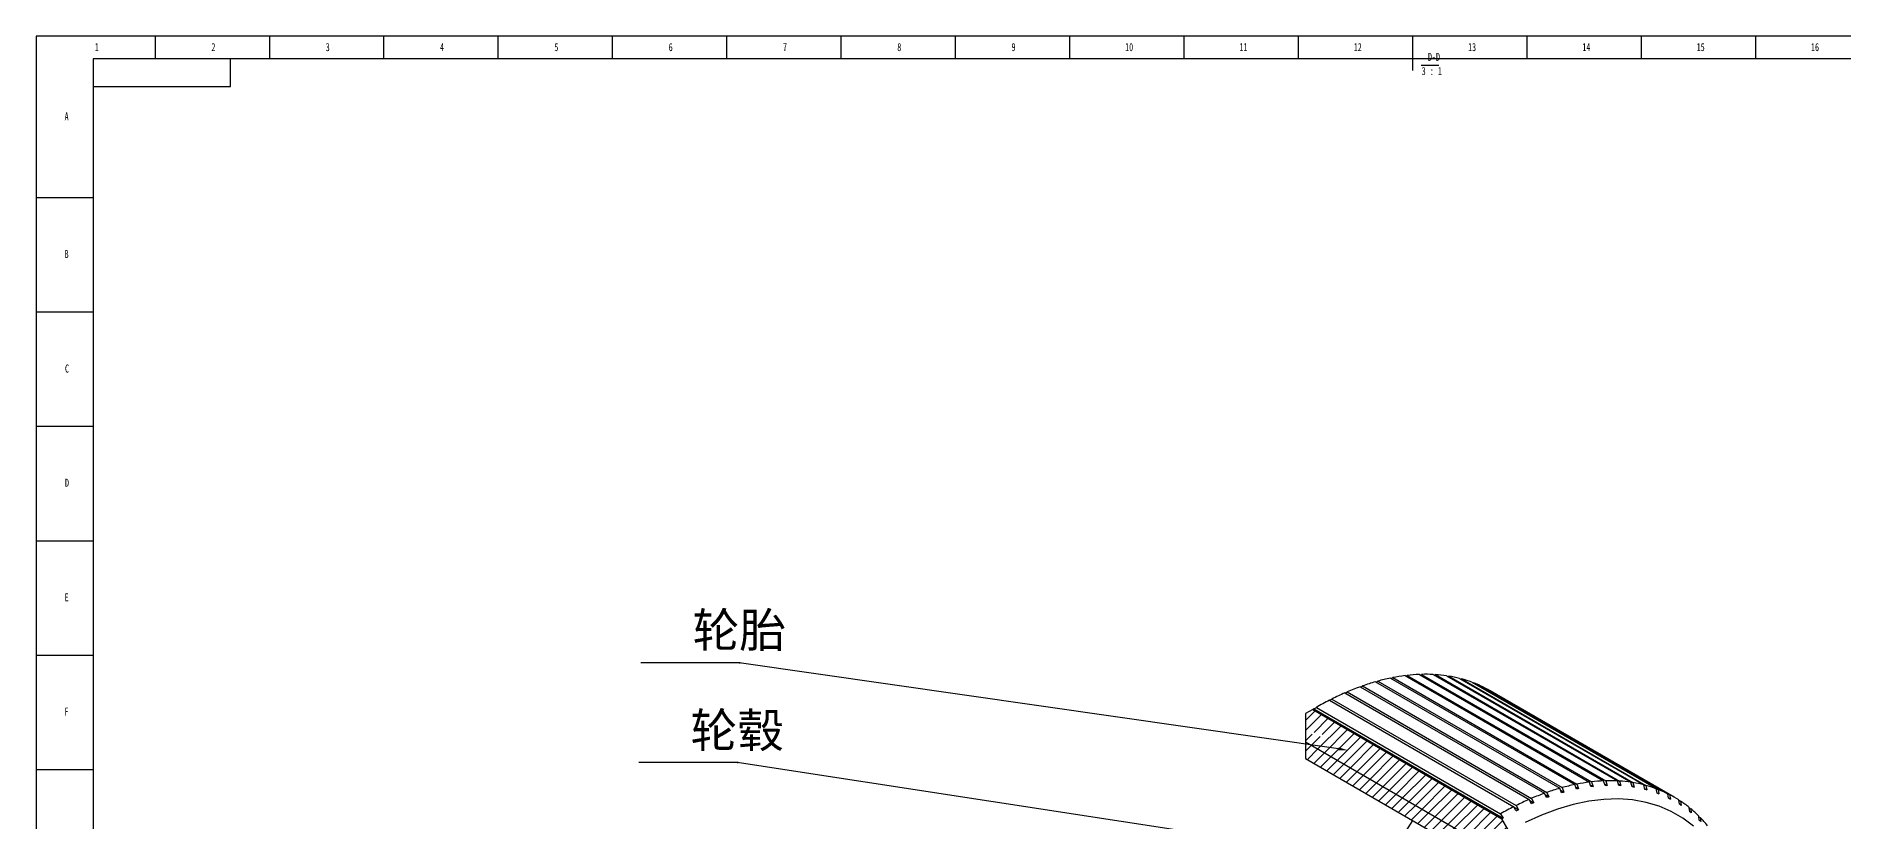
# Model space of a CAD drawing. Header units: millimetres. Extents: x 0 to 1189, y 0 to 841.
# Drawn here: x 0 to 791, y 498 to 841 of the extents above; entities that cross this region are included whole.
import ezdxf
from ezdxf import colors
from ezdxf.entities.mleader import LeaderData, LeaderLine
from ezdxf.math import Vec2, Vec3

# ---------------------------------------------------------------- set-up
doc = ezdxf.new("R2010")
doc.units = ezdxf.units.MM
doc.layers.add('10', color=7, linetype='Continuous')
doc.layers.add('5', color=7, linetype='Continuous')
doc.styles.add('SLDTEXTSTYLE5', font='TXT', dxfattribs={"width": 0.7})
doc.styles.add('SLDTEXTSTYLE6', font='TXT', dxfattribs={"width": 0.62})

# ---------------------------------------------------------------- blocks, each defined once
blk = doc.blocks.new('SW_HATCH_0')
at = {"color": 0, "linetype": 'Continuous', "lineweight": 18}
for p, q in [((-31.63, 112.05), (-27.42, 116.26)), ((-31.39, 107.81), (-24.57, 114.62)), ((-27.85, 106.85), (-21.73, 112.98)), ((-24.32, 105.89), (-18.88, 111.33)), ((-31.63, 103.07), (-28.67, 106.03)), ((-28.97, 101.24), (-25.14, 105.08)), ((-26.13, 99.6), (-16.03, 109.69)), ((-23.28, 97.95), (-13.19, 108.05)), ((-20.43, 96.31), (-10.34, 106.4)), ((-17.59, 94.67), (-7.49, 104.76)), ((-14.74, 93.02), (-4.65, 103.12)), ((-31.63, 98.58), (-28.97, 101.24)), ((-30.79, 94.94), (-26.13, 99.6)), ((-27.94, 93.29), (-23.28, 97.95)), ((-25.09, 91.65), (-20.43, 96.31)), ((-11.89, 91.38), (-1.8, 101.47)), ((-9.05, 89.74), (1.05, 99.83)), ((-6.2, 88.09), (3.89, 98.19)), ((-3.35, 86.45), (6.74, 96.54)), ((-0.51, 84.8), (9.59, 94.9)), ((-22.25, 90.01), (-17.59, 94.67)), ((-19.4, 88.36), (-14.74, 93.02)), ((-16.55, 86.72), (-11.89, 91.38)), ((-13.71, 85.08), (-9.05, 89.74)), ((-10.86, 83.43), (-6.2, 88.09)), ((2.34, 83.16), (12.43, 93.26)), ((5.19, 81.52), (15.28, 91.61)), ((8.03, 79.87), (18.13, 89.97)), ((10.88, 78.23), (20.97, 88.33)), ((-8.01, 81.79), (-3.35, 86.45)), ((-5.17, 80.15), (-0.51, 84.8)), ((-2.32, 78.5), (2.34, 83.16)), ((0.53, 76.86), (5.19, 81.52)), ((3.37, 75.22), (8.03, 79.87)), ((13.73, 76.59), (23.82, 86.68)), ((16.57, 74.94), (26.67, 85.04)), ((19.42, 73.3), (29.51, 83.4)), ((22.27, 71.66), (32.36, 81.75)), ((25.11, 70.01), (35.21, 80.11)), ((6.22, 73.57), (10.88, 78.23)), ((9.07, 71.93), (13.73, 76.59)), ((11.91, 70.29), (16.57, 74.94)), ((14.76, 68.64), (19.42, 73.3)), ((17.61, 67), (22.27, 71.66)), ((27.96, 68.37), (38.05, 78.47)), ((30.81, 66.73), (40.9, 76.82)), ((33.65, 65.08), (43.75, 75.18)), ((36.5, 63.44), (46.6, 73.54)), ((39.35, 61.8), (49.44, 71.89)), ((20.45, 65.36), (25.11, 70.01)), ((23.3, 63.71), (27.96, 68.37)), ((26.15, 62.07), (30.81, 66.73)), ((28.99, 60.43), (33.65, 65.08)), ((31.84, 58.78), (36.5, 63.44)), ((42.19, 60.15), (52.29, 70.25)), ((45.04, 58.51), (54.78, 68.25)), ((47.89, 56.87), (56.42, 65.4)), ((34.69, 57.14), (39.35, 61.8)), ((37.53, 55.49), (42.19, 60.15)), ((40.38, 53.85), (45.04, 58.51)), ((43.23, 52.21), (47.89, 56.87)), ((50.73, 55.22), (57.47, 61.96)), ((53.58, 53.58), (57.47, 57.47)), ((46.07, 50.56), (50.73, 55.22)), ((48.92, 48.92), (53.58, 53.58)), ((51.77, 47.28), (56.43, 51.94)), ((54.61, 45.63), (57.47, 48.48)), ((56.43, 51.94), (57.47, 52.98)), ((57.46, 43.99), (57.47, 43.99)), ((-31.63, 26.74), (-29.24, 29.13)), ((-31.63, 22.25), (-26.4, 27.49)), ((-29.51, 19.88), (-23.55, 25.84)), ((-28.47, 16.43), (-20.7, 24.2)), ((-25.62, 14.79), (-17.86, 22.56)), ((-22.77, 13.15), (-15.01, 20.91)), ((-19.93, 11.5), (-12.16, 19.27)), ((-17.08, 9.86), (-9.32, 17.63)), ((-14.23, 8.22), (-6.47, 15.98)), ((-11.39, 6.57), (-3.62, 14.34)), ((-8.54, 4.93), (-0.77, 12.7)), ((-5.69, 3.29), (2.07, 11.05)), ((-2.85, 1.64), (4.92, 9.41)), ((0, 0), (5.08, 5.08)), ((-31.58, -40.56), (-29.86, -38.84)), ((-25.89, -43.85), (-20.72, -38.68)), ((-28.73, -42.2), (-26.13, -39.6)), ((-31.63, -116.94), (-30.26, -115.57)), ((-31.63, -121.43), (-29.23, -119.03)), ((-31.31, -125.6), (-28.04, -122.33)), ((-29.66, -128.45), (-26.69, -125.47)), ((-27.71, -130.98), (-25.17, -128.44)), ((-24.86, -132.62), (-23.49, -131.26)), ((-22.02, -134.27), (-21.68, -133.93))]:
    blk.add_line(p, q, dxfattribs=at)
blk = doc.blocks.new('SW_NOTE_0')
at = {"layer": '10', "color": 0}
blk.add_line((-1.23, -0.86), (6.45, -0.86), dxfattribs=at)
at = {"layer": '10', "color": 0, "char_height": 3.5, "attachment_point": 2}
for s, insert, style in [('D-D', (4.32, 4.51), 'SLDTEXTSTYLE5'), ('3 : 1', (3.37, -1.7), 'SLDTEXTSTYLE6')]:
    blk.add_mtext(s, dxfattribs=dict(at, insert=insert, style=style))

msp = doc.modelspace()

# ---------------------------------------------------------------- linework, layer by layer
at = {"color": 7, "linetype": 'Continuous', "lineweight": 25}
for p, q in [((598.77, 561.51), (679.38, 514.97)), ((599.13, 561.3), (599.76, 561.62)), ((599.76, 561.62), (680.37, 515.09)), ((605.02, 562.03), (685.63, 515.5)), ((605.44, 561.79), (605.98, 562.06)), ((605.98, 562.06), (686.59, 515.53)), ((611.09, 562.01), (691.7, 515.47)), ((611.56, 561.74), (612.02, 561.95)), ((612.02, 561.95), (692.63, 515.42)), ((616.96, 561.43), (697.57, 514.9)), ((572.47, 553.96), (653.08, 507.43)), ((572.6, 553.89), (573.52, 554.42)), ((573.52, 554.42), (654.13, 507.88)), ((579.19, 556.65), (659.8, 510.12)), ((579.37, 556.54), (580.23, 557.02)), ((580.23, 557.02), (660.84, 510.49)), ((585.83, 558.81), (666.44, 512.27)), ((586.07, 558.67), (586.85, 559.1)), ((586.85, 559.1), (667.46, 512.56)), ((592.36, 560.43), (672.97, 513.89)), ((592.66, 560.26), (593.37, 560.63)), ((593.37, 560.63), (673.98, 514.1)), ((617.49, 561.13), (617.85, 561.29)), ((617.85, 561.29), (698.46, 514.76)), ((622.6, 560.31), (703.21, 513.77)), ((623.19, 559.97), (623.46, 560.08)), ((623.46, 560.08), (704.07, 513.55)), ((627.99, 558.64), (708.6, 512.11)), ((628.64, 558.26), (628.81, 558.33)), ((628.81, 558.33), (709.42, 511.8)), ((633.11, 556.44), (713.72, 509.9)), ((633.83, 556.02), (633.88, 556.04)), ((633.88, 556.04), (714.49, 509.51)), ((716.54, 508.39), (635.93, 554.92)), ((558.38, 546.74), (555.19, 544.9)), ((558.38, 546.74), (641.11, 498.98)), ((558.91, 547.04), (559.97, 547.65)), ((558.91, 547.04), (641.64, 499.28)), ((559.97, 547.65), (640.58, 501.12)), ((565.7, 550.75), (646.31, 504.22)), ((565.76, 550.72), (566.76, 551.29)), ((566.76, 551.29), (647.37, 504.75)), ((555.19, 544.9), (555.19, 532.65)), ((555.19, 532.65), (644.29, 481.22)), ((555.19, 532.65), (555.19, 525.3)), ((555.19, 525.3), (644.29, 473.87)), ((673.98, 514.1), (674.71, 512.13)), ((680.05, 512.99), (679.38, 514.97)), ((680.37, 515.09), (681.04, 513.11)), ((686.24, 513.52), (685.63, 515.5)), ((686.02, 514.23), (687.2, 513.55)), ((686.59, 515.53), (687.2, 513.55)), ((692.25, 513.49), (691.7, 515.47)), ((692.09, 514.07), (693.18, 513.44)), ((692.63, 515.42), (693.18, 513.44)), ((698.06, 512.92), (697.57, 514.9)), ((698.46, 514.76), (698.96, 512.78)), ((654.01, 505.52), (653.08, 507.43)), ((653.29, 507), (655.06, 505.98)), ((654.13, 507.88), (655.06, 505.98)), ((660.66, 508.19), (659.8, 510.12)), ((660.07, 509.5), (661.7, 508.56)), ((660.84, 510.49), (661.7, 508.56)), ((667.23, 510.32), (666.44, 512.27)), ((666.76, 511.48), (668.26, 510.61)), ((667.46, 512.56), (668.26, 510.61)), ((673.71, 511.93), (672.97, 513.89)), ((673.33, 512.93), (674.71, 512.13)), ((679.76, 513.85), (681.04, 513.11)), ((697.95, 513.36), (698.96, 512.78)), ((703.64, 511.81), (703.21, 513.77)), ((703.58, 512.12), (704.5, 511.59)), ((704.07, 513.55), (704.5, 511.59)), ((708.98, 510.16), (708.6, 512.11)), ((708.95, 510.34), (709.8, 509.85)), ((709.42, 511.8), (709.8, 509.85)), ((714.05, 507.98), (713.72, 509.9)), ((714.04, 508.04), (714.83, 507.58)), ((714.49, 509.51), (714.83, 507.58)), ((718.84, 505.27), (718.55, 507.17)), ((718.56, 507.11), (719.27, 506.69)), ((719.27, 506.69), (719.56, 504.8)), ((602.08, 498.23), (581.6, 466.19)), ((640.58, 501.12), (641.64, 499.28)), ((644.29, 493.46), (641.11, 498.98)), ((647.3, 502.35), (646.31, 504.22)), ((646.43, 504), (648.36, 502.88)), ((647.37, 504.75), (648.36, 502.88)), ((723.31, 502.05), (723.07, 503.91)), ((723.09, 503.74), (723.74, 503.36)), ((723.74, 503.36), (723.99, 501.5)), ((727.46, 498.33), (727.26, 500.16)), ((727.29, 499.87), (727.88, 499.52)), ((727.88, 499.52), (728.08, 497.7))]:
    msp.add_line(p, q, dxfattribs=at)
at = {"color": 7, "linetype": 'Continuous', "lineweight": 25, "flags": 128}
msp.add_lwpolyline([(724.92, 495.73), (720.26, 499.22), (715.24, 502.11), (709.89, 504.41), (704.23, 506.1), (698.3, 507.17), (692.11, 507.61), (685.7, 507.43), (679.1, 506.63), (672.33, 505.2), (665.44, 503.16), (658.44, 500.52), (651.38, 497.28)], dxfattribs=at)
at = {"color": 7, "linetype": 'Continuous', "lineweight": 25}
for centre, radius, start, end in [((609, 481.04), 81.12, 97.2455, 101.10791), ((608.04, 489.01), 73.09, 92.36574, 96.50618), ((607.8, 495.79), 66.3, 87.15515, 91.57368), ((608.11, 501.32), 60.76, 81.62835, 86.31124), ((622.35, 439.96), 124.44, 113.63388, 116.53757), ((617.48, 451.26), 112.13, 109.96758, 113.0801), ((613.64, 462.01), 100.72, 106.02974, 109.37306), ((610.83, 471.99), 90.35, 101.79584, 105.39036), ((608.76, 505.55), 56.48, 75.81982, 80.73641), ((609.52, 508.49), 53.44, 69.78587, 74.88719), ((610.15, 510.19), 51.63, 63.60331, 68.82352), ((610.41, 510.72), 51.04, 60.00305, 62.62504), ((629.51, 423.51), 142.29, 119.75119, 119.99746), ((628.23, 428.32), 137.48, 117.05481, 119.77177), ((689.61, 434.5), 81.12, 97.2455, 101.10791), ((688.65, 442.47), 73.09, 92.36574, 96.50618), ((688.41, 449.26), 66.3, 87.15515, 91.57368), ((688.72, 454.78), 60.76, 81.62835, 86.31124), ((689.37, 459.01), 56.48, 75.81982, 80.73641), ((702.96, 393.43), 124.44, 113.63388, 116.53757), ((698.09, 404.73), 112.13, 109.96758, 113.0801), ((696.57, 409.24), 105.26, 109.34573, 109.9479), ((694.25, 415.47), 100.72, 106.02974, 109.37306), ((693.28, 419.52), 94.46, 105.36086, 106.00809), ((691.44, 425.45), 90.35, 101.79584, 105.39036), ((691, 428.97), 84.74, 101.0767, 101.77253), ((689.63, 437.41), 76.18, 96.47406, 97.22106), ((689.05, 444.73), 68.84, 91.54183, 92.34105), ((689.11, 450.83), 62.74, 86.28121, 87.13146), ((689.61, 455.66), 57.88, 80.71005, 81.60725), ((690.34, 459.21), 54.25, 74.8664, 75.80312), ((690.13, 461.95), 53.44, 69.78587, 74.88719), ((691.06, 461.51), 51.85, 68.80991, 69.77536), ((690.76, 463.65), 51.63, 63.60331, 68.82352), ((691.53, 462.6), 50.65, 62.61982, 63.60041), ((691.03, 464.2), 51.03, 57.36401, 62.62524), ((690.69, 463.69), 51.63, 51.16595, 56.38596), ((708.84, 381.78), 137.48, 117.05481, 119.77177), ((712.24, 375.75), 142.29, 119.75119, 119.99746), ((706.22, 386.91), 129.6, 116.51507, 117.03926), ((700.89, 398.3), 117.02, 113.05516, 113.61627), ((691.52, 462.61), 50.66, 56.38888, 57.36945), ((690.8, 461.65), 51.86, 50.2142, 51.17959), ((689.53, 462.29), 53.45, 45.10275, 50.20367), ((689.18, 459.88), 54.26, 44.18693, 45.12356), ((687.36, 460.16), 56.49, 39.25417, 44.17022)]:
    msp.add_arc(centre, radius, start, end, dxfattribs=at)
at = {"layer": '5', "color": 7}
for p, q in [((1189, 841), (0, 841)), ((0, 841), (0, 0))]:
    msp.add_line(p, q, dxfattribs=at)
at = {"layer": '5'}
for p, q in [((52, 841), (52, 831.05)), ((102, 841), (102, 831.05)), ((152, 841), (152, 831.05)), ((202, 841), (202, 831.05)), ((252, 841), (252, 831.05)), ((302, 841), (302, 831.05)), ((352, 841), (352, 831.05)), ((402, 841), (402, 831.05)), ((452, 841), (452, 831.05)), ((502, 841), (502, 831.05)), ((552, 841), (552, 831.05)), ((652, 841), (652, 831.05)), ((702, 841), (702, 831.05)), ((752, 841), (752, 831.05)), ((0, 770.5), (25, 770.5)), ((0, 720.5), (25, 720.5)), ((0, 670.5), (25, 670.5)), ((0, 620.5), (25, 620.5)), ((0, 570.5), (25, 570.5)), ((0, 520.5), (25, 520.5))]:
    msp.add_line(p, q, dxfattribs=at)
at = {"layer": '5', "lineweight": 25}
msp.add_line((602, 841), (602, 826), dxfattribs=at)
at = {"layer": '5', "color": 7, "lineweight": 25}
for p, q in [((1179, 831.05), (25, 831.05)), ((25, 831.05), (25, 10)), ((85, 819), (85, 831)), ((25, 819), (85, 819))]:
    msp.add_line(p, q, dxfattribs=at)

# ---------------------------------------------------------------- block references
at = {"color": 7, "linetype": 'Continuous', "lineweight": 18}
msp.add_blockref('SW_HATCH_0', (586.82, 429.88), dxfattribs=at)
at = {"layer": '10'}
msp.add_blockref('SW_NOTE_0', (607.1, 829.21), dxfattribs=at)

# ---------------------------------------------------------------- texts
at = {"layer": '10', "char_height": 3.5, "attachment_point": 2, "style": 'SLDTEXTSTYLE5'}
for s, insert in [('1', (26.54, 837.98)), ('2', (77.54, 837.98)), ('3', (127.54, 837.98)), ('4', (177.54, 837.98)), ('5', (227.54, 837.98)), ('6', (277.55, 837.98)), ('7', (327.55, 837.98)), ('8', (377.55, 837.98)), ('9', (427.55, 837.98)), ('10', (478.09, 837.98)), ('11', (528.09, 837.98)), ('12', (578.09, 837.98)), ('13', (628.09, 837.98)), ('14', (678.09, 837.98)), ('15', (728.09, 837.98)), ('16', (778.09, 837.98)), ('A', (13.32, 807.73)), ('B', (13.32, 747.55)), ('C', (13.48, 697.48)), ('D', (13.48, 647.55)), ('E', (13.32, 597.48)), ('F', (13.28, 547.55))]:
    msp.add_mtext(s, dxfattribs=dict(at, insert=insert))

# ---------------------------------------------------------------- leaders
ml = msp.add_multileader_mtext('Standard')
ml.set_content('{\\fSimSun|b0|i0|c134|p2;轮胎}', color=256)
ml.set_leader_properties()
ml.build(insert=Vec2(0, 0))
ml.multileader.update_dxf_attribs({"text_attachment_direction": 1, "text_right_attachment_type": 6, "dogleg_length": 0.36})
ctx = ml.context
ctx.base_point, ctx.char_height, ctx.plane_origin = Vec3(307.51, 567.14), 15, Vec3(377.75, 579.11)
ctx.right_attachment = 6
notes = []
notes.append((ctx, [(1, (1, 1, 0), (307.51, 567.14), (1, 0), 0.36, [(0, [(573.64, 528.94)], 0, [])])]))
ctx.mtext.insert, ctx.mtext.flow_direction = Vec3(287.14, 588.92), 5
ml = msp.add_multileader_mtext('Standard')
ml.set_content('{\\fSimSun|b0|i0|c134|p2;轮毂}', color=256)
ml.set_leader_properties()
ml.build(insert=Vec2(0, 0))
ml.multileader.update_dxf_attribs({"text_attachment_direction": 1, "text_right_attachment_type": 6, "dogleg_length": 0.36})
ctx = ml.context
ctx.base_point, ctx.char_height, ctx.plane_origin = Vec3(306.65, 523.51), 15, Vec3(370.83, 533.23)
ctx.right_attachment, ctx.text_align_type = 6, 1
notes.append((ctx, [(0, (1, 1, 0), (306.65, 523.51), (1, 0), 0.36, [(0, [(604.94, 477.82)], 0, [])])]))
ctx.mtext.insert, ctx.mtext.alignment, ctx.mtext.flow_direction = Vec3(306.65, 545.12), 2, 5
for ctx, leaders in notes:
    for number, flags, end, landing, length, lines in leaders:
        leader = LeaderData()
        leader.index, (leader.has_last_leader_line, leader.has_dogleg_vector, leader.attachment_direction) = number, flags
        leader.last_leader_point, leader.dogleg_vector, leader.dogleg_length = Vec3(end), Vec3(landing), length
        for number, points, colour, breaks in lines:
            line = LeaderLine()
            line.index, line.vertices, line.color, line.breaks = number, Vec3.list(points), colors.encode_raw_color(colour), breaks
            leader.lines.append(line)
        ctx.leaders.append(leader)

doc.saveas('drawing.dxf')
